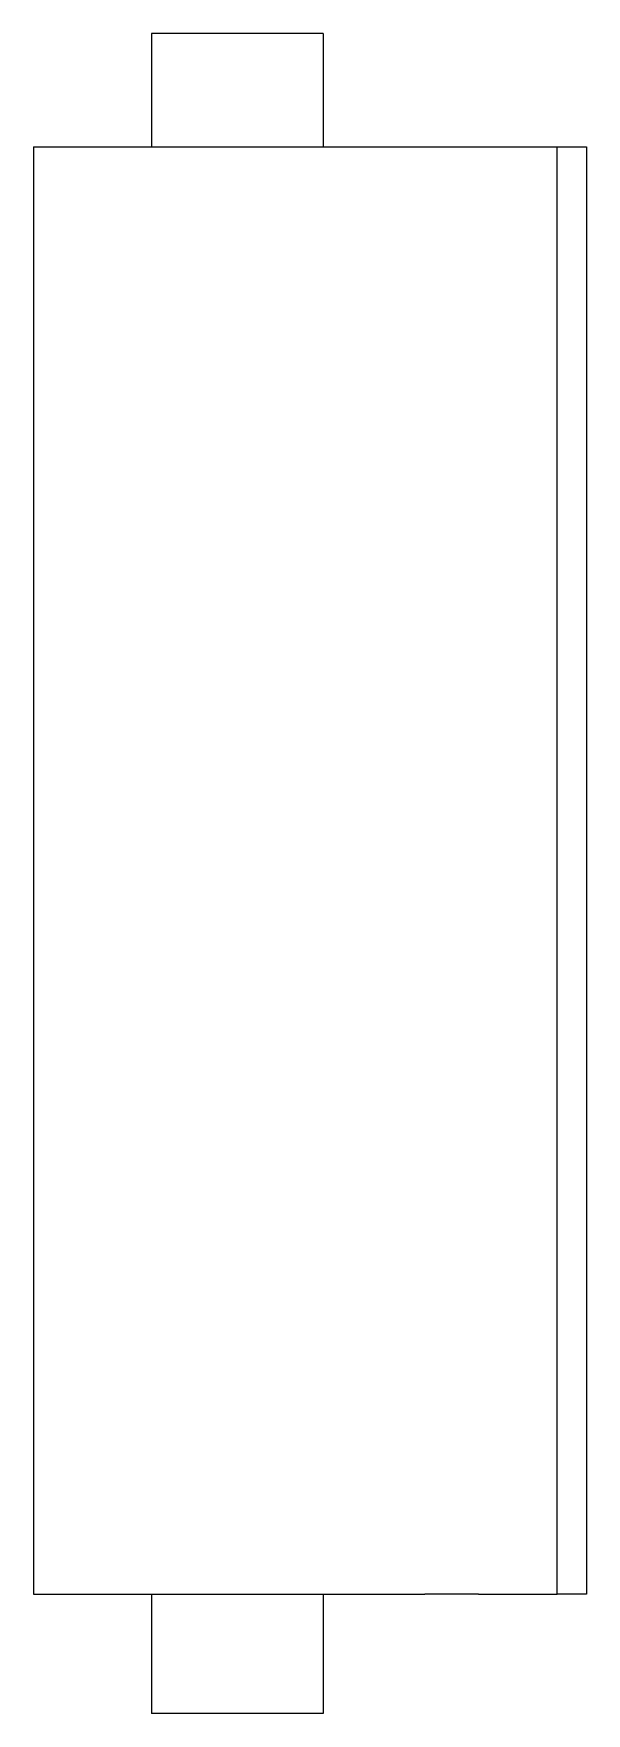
# Model space of a CAD drawing. Header units: metres. Extents: x 0 to 19, y 0 to 57.8.
import ezdxf

# ---------------------------------------------------------------- set-up
doc = ezdxf.new("R2010")
doc.units = ezdxf.units.M

msp = doc.modelspace()

# ---------------------------------------------------------------- linework, layer by layer
for points in [[(4.05, 57.8), (4.05, 57.722), (4.05, 57.644), (4.05, 57.566), (4.05, 57.488), (4.05, 57.41), (4.05, 57.332), (4.05, 57.254), (4.05, 57.176), (4.05, 57.098), (4.05, 57.02), (4.05, 56.942), (4.05, 56.864), (4.05, 56.786), (4.05, 56.708), (4.05, 56.63), (4.05, 56.552), (4.05, 56.474), (4.05, 56.396), (4.05, 56.318), (4.05, 56.24), (4.05, 56.162), (4.05, 56.084), (4.05, 56.006), (4.05, 55.928), (4.05, 55.85), (4.05, 55.772), (4.05, 55.694), (4.05, 55.616), (4.05, 55.538), (4.05, 55.46), (4.05, 55.382), (4.05, 55.304), (4.05, 55.226), (4.05, 55.148), (4.05, 55.07), (4.05, 54.992), (4.05, 54.914), (4.05, 54.836), (4.05, 54.758), (4.05, 54.68), (4.05, 54.602), (4.05, 54.524), (4.05, 54.446), (4.05, 54.368), (4.05, 54.29), (4.05, 54.212), (4.05, 54.134), (4.05, 54.056), (4.05, 53.978), (4.05, 53.9)], [(9.95, 57.8), (9.929, 57.8), (9.909, 57.8), (9.888, 57.8), (9.85, 57.8), (9.789, 57.8), (9.728, 57.8), (9.667, 57.8), (9.574, 57.8), (9.475, 57.8), (9.377, 57.8), (9.269, 57.8), (9.138, 57.8), (9.007, 57.8), (8.877, 57.8), (8.727, 57.8), (8.571, 57.8), (8.414, 57.8), (8.255, 57.8), (8.08, 57.8), (7.906, 57.8), (7.731, 57.8), (7.551, 57.8), (7.368, 57.8), (7.184, 57.8), (7, 57.8), (6.816, 57.8), (6.632, 57.8), (6.449, 57.8), (6.269, 57.8), (6.094, 57.8), (5.92, 57.8), (5.745, 57.8), (5.586, 57.8), (5.429, 57.8), (5.273, 57.8), (5.123, 57.8), (4.993, 57.8), (4.862, 57.8), (4.731, 57.8), (4.623, 57.8), (4.525, 57.8), (4.426, 57.8), (4.333, 57.8), (4.272, 57.8), (4.211, 57.8), (4.15, 57.8), (4.112, 57.8), (4.091, 57.8), (4.071, 57.8), (4.05, 57.8)], [(9.95, 57.8), (9.95, 57.722), (9.95, 57.644), (9.95, 57.566), (9.95, 57.488), (9.95, 57.41), (9.95, 57.332), (9.95, 57.254), (9.95, 57.176), (9.95, 57.098), (9.95, 57.02), (9.95, 56.942), (9.95, 56.864), (9.95, 56.786), (9.95, 56.708), (9.95, 56.63), (9.95, 56.552), (9.95, 56.474), (9.95, 56.396), (9.95, 56.318), (9.95, 56.24), (9.95, 56.162), (9.95, 56.084), (9.95, 56.006), (9.95, 55.928), (9.95, 55.85), (9.95, 55.772), (9.95, 55.694), (9.95, 55.616), (9.95, 55.538), (9.95, 55.46), (9.95, 55.382), (9.95, 55.304), (9.95, 55.226), (9.95, 55.148), (9.95, 55.07), (9.95, 54.992), (9.95, 54.914), (9.95, 54.836), (9.95, 54.758), (9.95, 54.68), (9.95, 54.602), (9.95, 54.524), (9.95, 54.446), (9.95, 54.368), (9.95, 54.29), (9.95, 54.212), (9.95, 54.134), (9.95, 54.056), (9.95, 53.978), (9.95, 53.9)], [(0, 53.9), (0, 52.904), (0, 51.908), (0, 50.912), (0, 49.916), (0, 48.92), (0, 47.924), (0, 46.928), (0, 45.932), (0, 44.936), (0, 43.94), (0, 42.944), (0, 41.948), (0, 40.952), (0, 39.956), (0, 38.96), (0, 37.964), (0, 36.968), (0, 35.972), (0, 34.976), (0, 33.98), (0, 32.984), (0, 31.988), (0, 30.992), (0, 29.996), (0, 29), (0, 28.004), (0, 27.008), (0, 26.012), (0, 25.016), (0, 24.02), (0, 23.024), (0, 22.028), (0, 21.032), (0, 20.036), (0, 19.04), (0, 18.044), (0, 17.048), (0, 16.052), (0, 15.056), (0, 14.06), (0, 13.064), (0, 12.068), (0, 11.072), (0, 10.076), (0, 9.08), (0, 8.084), (0, 7.088), (0, 6.092), (0, 5.096), (0, 4.1)], [(0, 53.9), (0.037, 53.9), (0.075, 53.9), (0.112, 53.9), (0.181, 53.9), (0.292, 53.9), (0.403, 53.9), (0.514, 53.9), (0.685, 53.9), (0.865, 53.9), (1.045, 53.9), (1.243, 53.9), (1.486, 53.9), (1.729, 53.9), (1.971, 53.9), (2.252, 53.9), (2.548, 53.9), (2.844, 53.9), (3.145, 53.9), (3.483, 53.9), (3.82, 53.9), (4.158, 53.9), (4.512, 53.9), (4.878, 53.9), (5.245, 53.9), (5.611, 53.9), (5.993, 53.9), (6.374, 53.9), (6.755, 53.9), (7.137, 53.9), (7.518, 53.9), (7.9, 53.9), (8.281, 53.9), (8.651, 53.9), (9.018, 53.9), (9.385, 53.9), (9.745, 53.9), (10.083, 53.9), (10.422, 53.9), (10.761, 53.9), (11.071, 53.9), (11.368, 53.9), (11.666, 53.9), (11.956, 53.9), (12.201, 53.9), (12.446, 53.9), (12.691, 53.9), (12.9, 53.9), (13.083, 53.9), (13.266, 53.9), (13.449, 53.9)], [(13.449, 53.9), (13.469, 53.9), (13.489, 53.9), (13.509, 53.9), (13.53, 53.9), (13.554, 53.9), (13.577, 53.9), (13.601, 53.9), (13.627, 53.9), (13.654, 53.9), (13.681, 53.9), (13.708, 53.9), (13.738, 53.9), (13.768, 53.9), (13.798, 53.9), (13.83, 53.9), (13.863, 53.9), (13.896, 53.9), (13.929, 53.9), (13.964, 53.9), (14, 53.9), (14.035, 53.9), (14.072, 53.9), (14.11, 53.9), (14.148, 53.9), (14.186, 53.9), (14.226, 53.9), (14.266, 53.9), (14.306, 53.9), (14.347, 53.9), (14.389, 53.9), (14.431, 53.9), (14.473, 53.9), (14.516, 53.9), (14.56, 53.9), (14.604, 53.9), (14.647, 53.9), (14.692, 53.9), (14.737, 53.9), (14.782, 53.9), (14.828, 53.9), (14.873, 53.9), (14.919, 53.9), (14.965, 53.9), (15.012, 53.9), (15.058, 53.9), (15.105, 53.9), (15.151, 53.9), (15.198, 53.9), (15.245, 53.9), (15.292, 53.9)], [(15.292, 53.9), (15.346, 53.9), (15.4, 53.9), (15.454, 53.9), (15.508, 53.9), (15.562, 53.9), (15.617, 53.9), (15.671, 53.9), (15.725, 53.9), (15.779, 53.9), (15.833, 53.9), (15.887, 53.9), (15.942, 53.9), (15.996, 53.9), (16.05, 53.9), (16.104, 53.9), (16.158, 53.9), (16.212, 53.9), (16.267, 53.9), (16.321, 53.9), (16.375, 53.9), (16.429, 53.9), (16.483, 53.9), (16.537, 53.9), (16.592, 53.9), (16.646, 53.9), (16.7, 53.9), (16.754, 53.9), (16.808, 53.9), (16.862, 53.9), (16.917, 53.9), (16.971, 53.9), (17.025, 53.9), (17.079, 53.9), (17.133, 53.9), (17.187, 53.9), (17.242, 53.9), (17.296, 53.9), (17.35, 53.9), (17.404, 53.9), (17.458, 53.9), (17.512, 53.9), (17.567, 53.9), (17.621, 53.9), (17.675, 53.9), (17.729, 53.9), (17.783, 53.9), (17.837, 53.9), (17.892, 53.9), (17.946, 53.9), (18, 53.9)], [(18, 4.1), (18, 5.096), (18, 6.092), (18, 7.088), (18, 8.084), (18, 9.08), (18, 10.076), (18, 11.072), (18, 12.068), (18, 13.064), (18, 14.06), (18, 15.056), (18, 16.052), (18, 17.048), (18, 18.044), (18, 19.04), (18, 20.036), (18, 21.032), (18, 22.028), (18, 23.024), (18, 24.02), (18, 25.016), (18, 26.012), (18, 27.008), (18, 28.004), (18, 29), (18, 29.996), (18, 30.992), (18, 31.988), (18, 32.984), (18, 33.98), (18, 34.976), (18, 35.972), (18, 36.968), (18, 37.964), (18, 38.96), (18, 39.956), (18, 40.952), (18, 41.948), (18, 42.944), (18, 43.94), (18, 44.936), (18, 45.932), (18, 46.928), (18, 47.924), (18, 48.92), (18, 49.916), (18, 50.912), (18, 51.908), (18, 52.904), (18, 53.9)], [(18, 53.9), (18.02, 53.9), (18.04, 53.9), (18.06, 53.9), (18.08, 53.9), (18.1, 53.9), (18.12, 53.9), (18.14, 53.9), (18.16, 53.9), (18.18, 53.9), (18.2, 53.9), (18.22, 53.9), (18.24, 53.9), (18.26, 53.9), (18.28, 53.9), (18.3, 53.9), (18.32, 53.9), (18.34, 53.9), (18.36, 53.9), (18.38, 53.9), (18.4, 53.9), (18.42, 53.9), (18.44, 53.9), (18.46, 53.9), (18.48, 53.9), (18.5, 53.9), (18.52, 53.9), (18.54, 53.9), (18.56, 53.9), (18.58, 53.9), (18.6, 53.9), (18.62, 53.9), (18.64, 53.9), (18.66, 53.9), (18.68, 53.9), (18.7, 53.9), (18.72, 53.9), (18.74, 53.9), (18.76, 53.9), (18.78, 53.9), (18.8, 53.9), (18.82, 53.9), (18.84, 53.9), (18.86, 53.9), (18.88, 53.9), (18.9, 53.9), (18.92, 53.9), (18.94, 53.9), (18.96, 53.9), (18.98, 53.9), (19, 53.9)], [(19, 53.9), (19, 52.904), (19, 51.908), (19, 50.912), (19, 49.916), (19, 48.92), (19, 47.924), (19, 46.928), (19, 45.932), (19, 44.936), (19, 43.94), (19, 42.944), (19, 41.948), (19, 40.952), (19, 39.956), (19, 38.96), (19, 37.964), (19, 36.968), (19, 35.972), (19, 34.976), (19, 33.98), (19, 32.984), (19, 31.988), (19, 30.992), (19, 29.996), (19, 29), (19, 28.004), (19, 27.008), (19, 26.012), (19, 25.016), (19, 24.02), (19, 23.024), (19, 22.028), (19, 21.032), (19, 20.036), (19, 19.04), (19, 18.044), (19, 17.048), (19, 16.052), (19, 15.056), (19, 14.06), (19, 13.064), (19, 12.068), (19, 11.072), (19, 10.076), (19, 9.08), (19, 8.084), (19, 7.088), (19, 6.092), (19, 5.096), (19, 4.1)], [(0, 4.1), (0.037, 4.1), (0.075, 4.1), (0.112, 4.1), (0.181, 4.1), (0.292, 4.1), (0.403, 4.1), (0.514, 4.1), (0.685, 4.1), (0.865, 4.1), (1.045, 4.1), (1.243, 4.1), (1.486, 4.1), (1.729, 4.1), (1.971, 4.1), (2.252, 4.1), (2.548, 4.1), (2.844, 4.1), (3.145, 4.1), (3.483, 4.1), (3.82, 4.1), (4.158, 4.1), (4.512, 4.1), (4.878, 4.1), (5.245, 4.1), (5.611, 4.1), (5.993, 4.1), (6.374, 4.1), (6.755, 4.1), (7.137, 4.1), (7.518, 4.1), (7.9, 4.1), (8.281, 4.1), (8.651, 4.1), (9.018, 4.1), (9.385, 4.1), (9.745, 4.1), (10.083, 4.1), (10.422, 4.1), (10.761, 4.1), (11.071, 4.1), (11.368, 4.1), (11.666, 4.1), (11.956, 4.1), (12.201, 4.1), (12.446, 4.1), (12.691, 4.1), (12.9, 4.1), (13.083, 4.1), (13.266, 4.1), (13.449, 4.1)], [(4.05, 4.1), (4.05, 4.018), (4.05, 3.936), (4.05, 3.854), (4.05, 3.772), (4.05, 3.69), (4.05, 3.608), (4.05, 3.526), (4.05, 3.444), (4.05, 3.362), (4.05, 3.28), (4.05, 3.198), (4.05, 3.116), (4.05, 3.034), (4.05, 2.952), (4.05, 2.87), (4.05, 2.788), (4.05, 2.706), (4.05, 2.624), (4.05, 2.542), (4.05, 2.46), (4.05, 2.378), (4.05, 2.296), (4.05, 2.214), (4.05, 2.132), (4.05, 2.05), (4.05, 1.968), (4.05, 1.886), (4.05, 1.804), (4.05, 1.722), (4.05, 1.64), (4.05, 1.558), (4.05, 1.476), (4.05, 1.394), (4.05, 1.312), (4.05, 1.23), (4.05, 1.148), (4.05, 1.066), (4.05, 0.984), (4.05, 0.902), (4.05, 0.82), (4.05, 0.738), (4.05, 0.656), (4.05, 0.574), (4.05, 0.492), (4.05, 0.41), (4.05, 0.328), (4.05, 0.246), (4.05, 0.164), (4.05, 0.082), (4.05, 0)], [(9.95, 4.1), (9.95, 4.018), (9.95, 3.936), (9.95, 3.854), (9.95, 3.772), (9.95, 3.69), (9.95, 3.608), (9.95, 3.526), (9.95, 3.444), (9.95, 3.362), (9.95, 3.28), (9.95, 3.198), (9.95, 3.116), (9.95, 3.034), (9.95, 2.952), (9.95, 2.87), (9.95, 2.788), (9.95, 2.706), (9.95, 2.624), (9.95, 2.542), (9.95, 2.46), (9.95, 2.378), (9.95, 2.296), (9.95, 2.214), (9.95, 2.132), (9.95, 2.05), (9.95, 1.968), (9.95, 1.886), (9.95, 1.804), (9.95, 1.722), (9.95, 1.64), (9.95, 1.558), (9.95, 1.476), (9.95, 1.394), (9.95, 1.312), (9.95, 1.23), (9.95, 1.148), (9.95, 1.066), (9.95, 0.984), (9.95, 0.902), (9.95, 0.82), (9.95, 0.738), (9.95, 0.656), (9.95, 0.574), (9.95, 0.492), (9.95, 0.41), (9.95, 0.328), (9.95, 0.246), (9.95, 0.164), (9.95, 0.082), (9.95, 0)], [(15.292, 4.1), (15.245, 4.1), (15.198, 4.1), (15.151, 4.1), (15.105, 4.1), (15.058, 4.1), (15.012, 4.1), (14.965, 4.1), (14.919, 4.1), (14.873, 4.1), (14.828, 4.1), (14.782, 4.1), (14.737, 4.1), (14.692, 4.1), (14.647, 4.1), (14.604, 4.1), (14.56, 4.1), (14.516, 4.1), (14.473, 4.1), (14.431, 4.1), (14.389, 4.1), (14.347, 4.1), (14.306, 4.1), (14.266, 4.1), (14.226, 4.1), (14.186, 4.1), (14.148, 4.1), (14.11, 4.1), (14.072, 4.1), (14.035, 4.1), (14, 4.1), (13.964, 4.1), (13.929, 4.1), (13.896, 4.1), (13.863, 4.1), (13.83, 4.1), (13.798, 4.1), (13.768, 4.1), (13.738, 4.1), (13.708, 4.1), (13.681, 4.1), (13.654, 4.1), (13.627, 4.1), (13.601, 4.1), (13.577, 4.1), (13.554, 4.1), (13.53, 4.1), (13.509, 4.1), (13.489, 4.1), (13.469, 4.1), (13.449, 4.1)], [(15.292, 4.1), (15.346, 4.1), (15.4, 4.1), (15.454, 4.1), (15.508, 4.1), (15.562, 4.1), (15.617, 4.1), (15.671, 4.1), (15.725, 4.1), (15.779, 4.1), (15.833, 4.1), (15.887, 4.1), (15.942, 4.1), (15.996, 4.1), (16.05, 4.1), (16.104, 4.1), (16.158, 4.1), (16.212, 4.1), (16.267, 4.1), (16.321, 4.1), (16.375, 4.1), (16.429, 4.1), (16.483, 4.1), (16.537, 4.1), (16.592, 4.1), (16.646, 4.1), (16.7, 4.1), (16.754, 4.1), (16.808, 4.1), (16.862, 4.1), (16.917, 4.1), (16.971, 4.1), (17.025, 4.1), (17.079, 4.1), (17.133, 4.1), (17.187, 4.1), (17.242, 4.1), (17.296, 4.1), (17.35, 4.1), (17.404, 4.1), (17.458, 4.1), (17.512, 4.1), (17.567, 4.1), (17.621, 4.1), (17.675, 4.1), (17.729, 4.1), (17.783, 4.1), (17.837, 4.1), (17.892, 4.1), (17.946, 4.1), (18, 4.1)], [(19, 4.1), (18.98, 4.1), (18.96, 4.1), (18.94, 4.1), (18.92, 4.1), (18.9, 4.1), (18.88, 4.1), (18.86, 4.1), (18.84, 4.1), (18.82, 4.1), (18.8, 4.1), (18.78, 4.1), (18.76, 4.1), (18.74, 4.1), (18.72, 4.1), (18.7, 4.1), (18.68, 4.1), (18.66, 4.1), (18.64, 4.1), (18.62, 4.1), (18.6, 4.1), (18.58, 4.1), (18.56, 4.1), (18.54, 4.1), (18.52, 4.1), (18.5, 4.1), (18.48, 4.1), (18.46, 4.1), (18.44, 4.1), (18.42, 4.1), (18.4, 4.1), (18.38, 4.1), (18.36, 4.1), (18.34, 4.1), (18.32, 4.1), (18.3, 4.1), (18.28, 4.1), (18.26, 4.1), (18.24, 4.1), (18.22, 4.1), (18.2, 4.1), (18.18, 4.1), (18.16, 4.1), (18.14, 4.1), (18.12, 4.1), (18.1, 4.1), (18.08, 4.1), (18.06, 4.1), (18.04, 4.1), (18.02, 4.1), (18, 4.1)], [(9.95, 0), (9.929, 0), (9.909, 0), (9.888, 0), (9.85, 0), (9.789, 0), (9.728, 0), (9.667, 0), (9.574, 0), (9.475, 0), (9.377, 0), (9.269, 0), (9.138, 0), (9.007, 0), (8.877, 0), (8.727, 0), (8.571, 0), (8.414, 0), (8.255, 0), (8.08, 0), (7.906, 0), (7.731, 0), (7.551, 0), (7.368, 0), (7.184, 0), (7, 0), (6.816, 0), (6.632, 0), (6.449, 0), (6.269, 0), (6.094, 0), (5.92, 0), (5.745, 0), (5.586, 0), (5.429, 0), (5.273, 0), (5.123, 0), (4.993, 0), (4.862, 0), (4.731, 0), (4.623, 0), (4.525, 0), (4.426, 0), (4.333, 0), (4.272, 0), (4.211, 0), (4.15, 0), (4.112, 0), (4.091, 0), (4.071, 0), (4.05, 0)]]:
    msp.add_lwpolyline(points)

doc.saveas('drawing.dxf')
